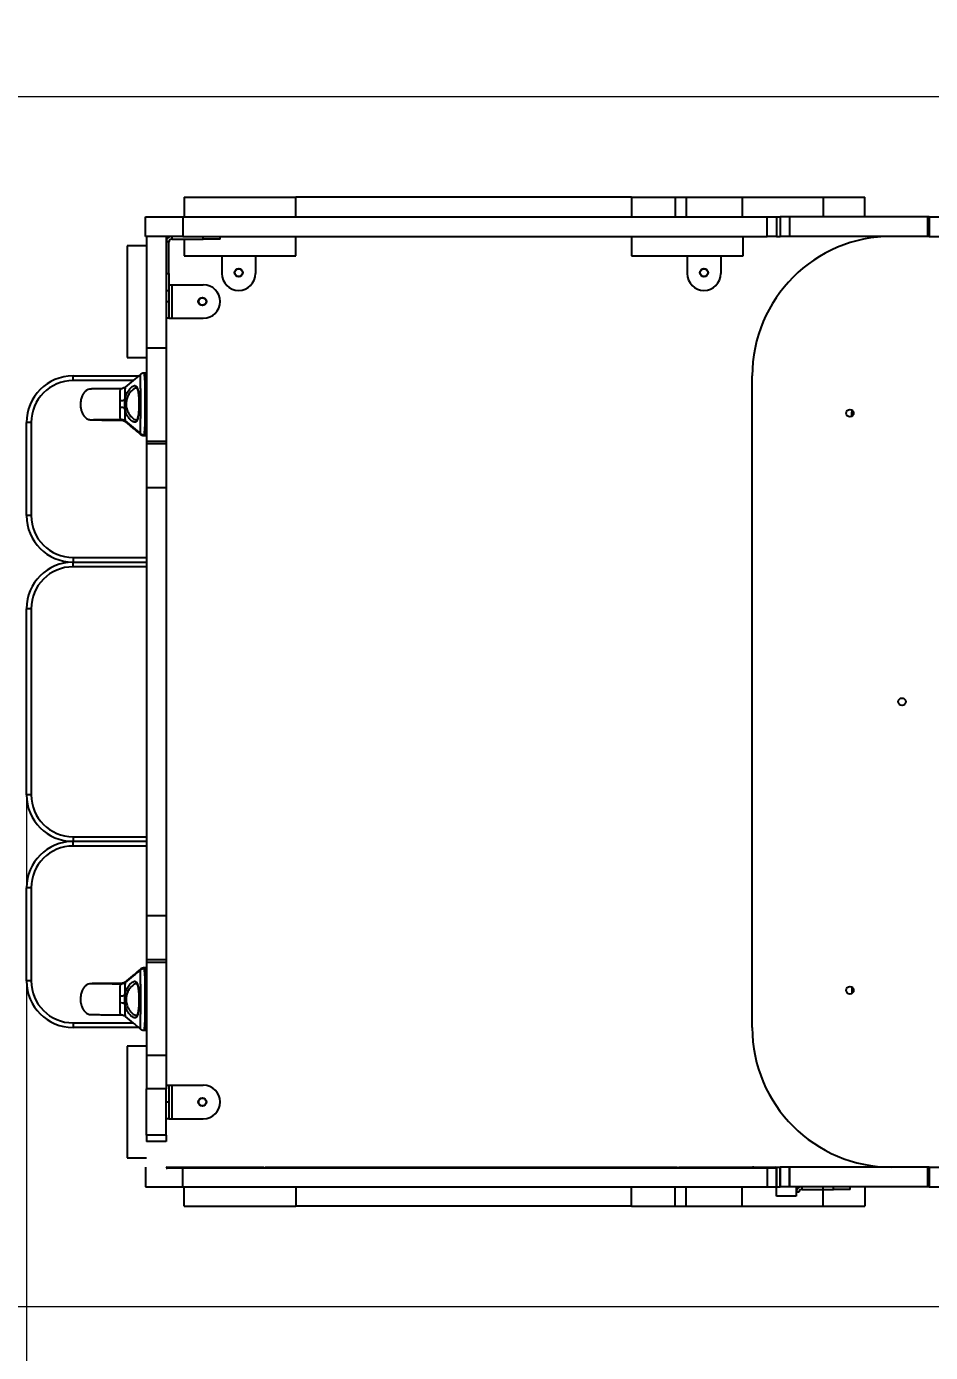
# Model space of a CAD drawing. Header units: millimetres. Extents: x -3269 to 2654, y -2646 to 2266.
# Drawn here: x -933 to 39, y -583 to 841 of the extents above; entities that cross this region are included whole.
import ezdxf

# ---------------------------------------------------------------- set-up
doc = ezdxf.new("R2010")
doc.units = ezdxf.units.MM
for name, color, linetype in [('DIKOM_ЗОНА', 90, 'Continuous'), ('DIKOM_ОБЪЕКТ', 7, 'Continuous'), ('DIKOM_РАЗМЕР_ЗОНА', 7, 'Continuous'), ('DIKOM_РАЗМЕР_ОБЪЕКТА', 7, 'Continuous')]:
    doc.layers.add(name, color=color, linetype=linetype)
doc.styles.add('style1', font='arialbd.ttf', dxfattribs={"width": 0.8})
doc.dimstyles.new('1-50', dxfattribs={"dimtxt": 300, "dimasz": 200, "dimexe": 100, "dimexo": 0, "dimgap": 100, "dimtad": 1, "dimtoh": 1, "dimtxsty": 'style1', "dimcen": 200, "dimclrd": 7, "dimclre": 7, "dimclrt": 7, "dimadec": 1, "dimazin": 2, "dimtfac": 1, "dimtmove": 0, "dimatfit": 2, "dimfxl": 0, "dimlwd": 25, "dimlwe": 18, "dimarcsym": 0})

# ---------------------------------------------------------------- blocks, each defined once
blk = doc.blocks.new('A$C27188534')
for p, q in [((169.4, 1192), (169.4, 1171)), ((169.4, 1192), (289.4, 1192)), ((289.4, 1171), (289.4, 1192)), ((650.1, 1192), (289.4, 1192)), ((650.1, 1192), (650.1, 1171)), ((650.1, 1192), (697, 1192)), ((697, 1192), (697, 1171)), ((697, 1192), (708.8, 1192)), ((708.8, 1192), (708.8, 1171)), ((708.8, 1192), (769.1, 1192)), ((769.1, 1192), (769.1, 1171)), ((769.1, 1192), (856, 1192)), ((856, 1192), (856, 1171)), ((856, 1192), (901, 1192)), ((901, 1171), (901, 1192)), ((128, 1150), (128, 1171)), ((128, 1171), (168, 1171)), ((168, 1171), (168, 1150)), ((168, 1171), (796, 1171)), ((796, 1150), (796, 1171)), ((796, 1171), (806, 1171)), ((806, 1171), (806, 1150)), ((806, 1171), (806, 1150)), ((806, 1171), (810, 1171)), ((810, 1171), (810, 1150)), ((820, 1171), (810, 1171)), ((820, 1171), (820, 1150)), ((968.1, 1171), (820, 1171)), ((968.1, 1171), (968.1, 1150)), ((970, 1171), (968.1, 1171)), ((970, 1171), (970, 1150)), ((970, 1171), (1029.6, 1171)), ((129, 1140), (108, 1140)), ((108, 1140), (108, 1020)), ((168, 1150), (128, 1150)), ((129, 1150), (129, 1030)), ((150, 1150), (150, 1030)), ((153, 1144), (150, 1144)), ((153, 1110), (153, 1144)), ((156, 1150), (156, 1147)), ((156, 1147), (190, 1147)), ((168, 1150), (796, 1150)), ((169.4, 1147), (169.4, 1129)), ((190, 1147), (190, 1150)), ((208, 1147), (190, 1147)), ((208, 1147), (208, 1150)), ((289.4, 1129), (289.4, 1150)), ((650.1, 1150), (650.1, 1129)), ((770.1, 1129), (770.1, 1150)), ((806, 1150), (796, 1150)), ((806, 1150), (810, 1150)), ((806, 1150), (806, 1150)), ((806, 1150), (806, 1150)), ((820, 1150), (810, 1150)), ((968.1, 1150), (820, 1150)), ((970, 1150), (968.1, 1150)), ((970, 1150), (1029.6, 1150)), ((169.4, 1129), (289.4, 1129)), ((210, 1129), (210, 1110)), ((246, 1129), (246, 1110)), ((650.1, 1129), (770.1, 1129)), ((710, 1129), (710, 1110)), ((746, 1129), (746, 1110)), ((150, 1110), (153, 1110)), ((153, 1110), (153, 1092)), ((153, 1098), (156, 1098)), ((156, 1098), (156, 1062)), ((156, 1098), (190, 1098)), ((150, 1092), (153, 1092)), ((153, 1092), (153, 1080)), ((150, 1080), (153, 1080)), ((153, 1080), (153, 1062)), ((153, 1062), (150, 1062)), ((153, 1062), (156, 1062)), ((156, 1062), (190, 1062)), ((150, 1030), (129, 1030)), ((129, 1030), (129, 930)), ((150, 1030), (150, 930)), ((108, 1020), (129, 1020)), ((50, 995), (50, 1000)), ((50, 1000), (120.5, 1000)), ((128.5, 1002.9), (125.9, 1002.9)), ((128.5, 936.9), (128.5, 1002.9)), ((779.8, 300), (779.8, 1000)), ((114.5, 995), (50, 995)), ((101.2, 986.2), (101.3, 986.2)), ((887, 963.4), (886.8, 961)), ((886.8, 956.5), (886.8, 961)), ((5, 950), (0, 950)), ((0, 850), (0, 950)), ((5, 950), (5, 850)), ((101.2, 952.8), (101.3, 952.8)), ((106, 951), (106, 951.1)), ((125.9, 936.9), (128.5, 936.9)), ((125.9, 936), (128.5, 936)), ((128.5, 936), (128.5, 936.9)), ((129, 930), (150, 930)), ((129, 930), (129, 927.4)), ((129, 927.4), (150, 927.4)), ((129, 927.4), (129, 880)), ((150, 930), (150, 927.4)), ((150, 927.4), (150, 880)), ((150, 880), (129, 880)), ((129, 880), (129, 420)), ((150, 880), (150, 420)), ((5, 850), (0, 850)), ((50, 805), (129, 805)), ((50, 805), (50, 800)), ((50, 795), (50, 800)), ((50, 800), (129, 800)), ((129, 795), (50, 795)), ((5, 750), (0, 750)), ((0, 550), (0, 750)), ((5, 750), (5, 550)), ((5, 550), (0, 550)), ((50, 505), (50, 500)), ((50, 505), (129, 505)), ((129, 500), (50, 500)), ((50, 495), (50, 500)), ((129, 495), (50, 495)), ((0, 350), (0, 450)), ((5, 450), (0, 450)), ((5, 450), (5, 350)), ((150, 420), (129, 420)), ((129, 420), (129, 372.6)), ((150, 420), (150, 372.6)), ((150, 372.6), (129, 372.6)), ((129, 372.6), (129, 370)), ((150, 372.6), (150, 370)), ((128.5, 364), (125.9, 364)), ((128.5, 363.1), (125.9, 363.1)), ((128.5, 363.1), (128.5, 364)), ((128.5, 297.1), (128.5, 363.1)), ((150, 370), (129, 370)), ((129, 370), (129, 270)), ((150, 370), (150, 270)), ((5, 350), (0, 350)), ((101.2, 346.6), (101.3, 346.6)), ((886.8, 343.5), (886.8, 339)), ((886.8, 339), (887, 336.6)), ((50, 305), (50, 300)), ((50, 305), (114.5, 305)), ((120.5, 300), (50, 300)), ((125.9, 297.1), (128.5, 297.1)), ((129, 280), (108, 280)), ((108, 280), (108, 160)), ((150, 270), (129, 270)), ((129, 270), (129, 234)), ((150, 270), (150, 234)), ((150, 234), (129, 234)), ((129, 184.5), (129, 234)), ((150, 238), (153, 238)), ((150, 184.5), (150, 234)), ((153, 238), (153, 220)), ((153, 238), (156, 238)), ((156, 238), (156, 202)), ((156, 238), (190, 238)), ((150, 220), (153, 220)), ((153, 220), (153, 202)), ((153, 202), (150, 202)), ((153, 202), (156, 202)), ((156, 202), (190, 202)), ((150, 184.5), (129, 184.5)), ((129, 184.5), (129, 177.5)), ((150, 177.5), (129, 177.5)), ((150, 184.5), (150, 177.5)), ((108, 160), (129, 160)), ((128, 150), (128, 129)), ((150, 150), (150.8, 150)), ((150, 149), (151, 149)), ((151, 150), (174.5, 150)), ((175.5, 149), (151, 149)), ((168, 129), (168, 150)), ((174.5, 150), (175.5, 150)), ((175.5, 150), (255.4, 150)), ((176.5, 149), (175.5, 149)), ((269, 149), (176.5, 149)), ((256.5, 150), (699.5, 150)), ((269, 150), (269, 149)), ((687, 149), (269, 149)), ((687, 150), (687, 149)), ((779.5, 149), (687, 149)), ((700.6, 150), (780.5, 150)), ((780.5, 149), (779.5, 149)), ((780.5, 150), (781.5, 150)), ((805, 149), (780.5, 149)), ((781.5, 150), (805, 150)), ((796, 150), (796, 129)), ((806, 149), (805, 149)), ((805.2, 150), (806, 150)), ((806, 150), (806, 129)), ((806, 150), (810, 150)), ((806, 150), (806, 149)), ((806, 150), (806, 150)), ((806, 129), (806, 150)), ((806, 129), (806, 150)), ((810, 150), (810, 129)), ((820, 150), (810, 150)), ((810, 129), (810, 150)), ((820, 150), (820, 129)), ((968.1, 150), (820, 150)), ((820, 129), (820, 150)), ((968.1, 150), (968.1, 129)), ((970, 150), (968.1, 150)), ((970, 150), (970, 129)), ((970, 150), (1029.6, 150)), ((128, 129), (168, 129)), ((168, 129), (796, 129)), ((169.4, 108), (169.4, 129)), ((289.4, 129), (289.4, 108)), ((650.1, 108), (650.1, 129)), ((697, 108), (697, 129)), ((708.8, 108), (708.8, 129)), ((769.1, 108), (769.1, 129)), ((796, 129), (806, 129)), ((806, 119), (806, 129)), ((806, 129), (810, 129)), ((806, 129), (806, 129)), ((806, 129), (810, 129)), ((820, 129), (810, 129)), ((820, 129), (810, 129)), ((968.1, 129), (820, 129)), ((968.1, 129), (820, 129)), ((827, 129), (827, 119)), ((833, 129), (833, 126)), ((856, 108), (856, 129)), ((867, 126), (867, 129)), ((885, 126), (885, 129)), ((901, 129), (901, 108)), ((970, 129), (968.1, 129)), ((970, 129), (1029.6, 129)), ((827, 119), (806, 119)), ((830, 123), (827, 123)), ((833, 126), (867, 126)), ((885, 126), (867, 126)), ((169.4, 108), (289.4, 108)), ((650.1, 108), (289.4, 108)), ((650.1, 108), (697, 108)), ((697, 108), (708.8, 108)), ((708.8, 108), (769.1, 108)), ((769.1, 108), (856, 108)), ((856, 108), (901, 108))]:
    blk.add_line(p, q)
for centre, radius in [((228, 1111), 4.4), ((228, 1111), 4), ((728, 1111), 4.4), ((728, 1111), 4), ((189, 1080), 4.4), ((189, 1080), 4), ((884.8, 960), 4), ((940.8, 650), 4), ((884.8, 340), 4), ((189, 220), 4.4), ((189, 220), 4)]:
    blk.add_circle(centre, radius)
for centre, radius, start, end in [((156, 1144), 6, 90, 180), ((156, 1144), 3, 90, 180), ((929.8, 1000), 150, 90, 180), ((190, 1080), 18, 0, 90), ((228, 1110), 18, 180, 270), ((228, 1110), 18, 270, 0), ((728, 1110), 18, 180, 270), ((728, 1110), 18, 270, 0), ((190, 1080), 18, 270, 0), ((50, 950), 50, 90, 180), ((128.5, 1002.4), 0.5, 0, 90), ((50, 950), 45, 90, 180), ((100, 992.8), 19.3, 271.8676, 286.5539), ((100.1, 945.9), 20.3, 74.3448, 88.2808), ((128.5, 937.4), 0.5, 270, 0), ((128.5, 936.5), 0.5, 270, 0), ((50, 850), 50, 180, 269.6868), ((50, 850), 45, 180, 270), ((50, 750), 50, 90, 180), ((50, 750), 45, 90, 180), ((50, 550), 50, 180, 270), ((50, 550), 45, 180, 270), ((50, 450), 50, 90.3132, 180), ((50, 450), 45, 90, 180), ((128.5, 363.5), 0.5, 0, 90), ((128.5, 362.6), 0.5, 0, 90), ((50, 350), 50, 180, 270), ((50, 350), 45, 180, 270), ((100.1, 354.1), 20.3, 271.7053, 285.6166), ((100, 307.3), 19.2, 73.4076, 88.1189), ((929.8, 300), 150, 180, 270), ((128.5, 297.6), 0.5, 270, 0), ((190, 220), 18, 0, 90), ((190, 220), 18, 270, 0), ((151, 149), 1, 90, 180), ((162.5, 149.3), 11.5, 176.2632, 181.2509), ((793.5, 149.3), 11.5, 358.7597, 3.733), ((805, 149), 1, 0, 90), ((833, 123), 6, 90, 180), ((833, 123), 6, 93.0267, 180), ((833, 123), 3, 90, 180)]:
    blk.add_arc(centre, radius, start, end)
for points, knots in [([(122.5, 1001.7), (119.9, 999.5), (114.2, 994.8), (108.9, 990.3), (106, 988)], [0, 0, 0, 0, 0.4626932, 1, 1, 1, 1]), ([(122.5, 938.2), (122.5, 938.3), (122.4, 938.4), (122.4, 939.8), (122.5, 941.8), (122.5, 944.6), (122.6, 947.9), (122.6, 951.8), (122.7, 956.2), (122.7, 960.9), (122.7, 965.6), (122.7, 970.5), (122.7, 975.3), (122.7, 980.1), (122.7, 984.8), (122.6, 989), (122.6, 992.8), (122.5, 996), (122.5, 998.6), (122.4, 1000.4), (122.4, 1001.5), (122.5, 1001.6), (122.5, 1001.6)], [0, 0, 0, 0, 0.049354, 0.101873, 0.154388, 0.205664, 0.256934, 0.307599, 0.358259, 0.408616, 0.45897, 0.503007, 0.553286, 0.603568, 0.654051, 0.704537, 0.755465, 0.806399, 0.858127, 0.909862, 0.963091, 1, 1, 1, 1]), ([(125.9, 1002.9), (125.6, 1002.9), (124.9, 1002.9), (123.9, 1002.5), (123, 1002.1), (122.6, 1001.8), (122.5, 1001.6)], [0, 0, 0, 0, 0.236841, 0.538392, 0.823415, 1, 1, 1, 1]), ([(125.9, 1002.8), (125.9, 1002.9), (126.1, 1003), (126.3, 1002.3), (126.6, 1000.7), (126.8, 998.2), (127, 994.9), (127.1, 990.9), (127.2, 986.3), (127.3, 981.3), (127.3, 975.9), (127.3, 970.5), (127.3, 965.2), (127.3, 960), (127.2, 954.8), (127.1, 950.1), (127, 945.9), (126.8, 942.4), (126.6, 939.7), (126.4, 937.9), (126.1, 936.9), (125.9, 937), (125.9, 937)], [0, 0, 0, 0, 0.013312, 0.067713, 0.120581, 0.17498, 0.227844, 0.28224, 0.335103, 0.389497, 0.442361, 0.496758, 0.543748, 0.596624, 0.651035, 0.703927, 0.758354, 0.811296, 0.865776, 0.918924, 0.973625, 1, 1, 1, 1]), ([(69, 986), (68.1, 985.9), (66.1, 985.6), (63.5, 983.9), (61.4, 981.6), (59.9, 979), (59.1, 976.7), (58.5, 974.6), (58.2, 972.8), (58, 971), (58, 969.3), (58.1, 967.5), (58.3, 965.1), (59.1, 962), (60.5, 958.6), (62.5, 956), (64.4, 954.4), (65.9, 953.6), (67.5, 953), (68.5, 953), (69, 953)], [0, 0, 0, 0, 0.065421, 0.136858, 0.211645, 0.282126, 0.339239, 0.383328, 0.426023, 0.466934, 0.505422, 0.541592, 0.593808, 0.668091, 0.756326, 0.846419, 0.888877, 0.928589, 0.965519, 1, 1, 1, 1]), ([(101.3, 986.3), (99.8, 986.3), (96.6, 986.3), (92.1, 986.3), (87.7, 986.2), (83.6, 986.2), (79.8, 986.2), (76.5, 986.1), (73.7, 986.1), (71.5, 986.1), (69.9, 986), (69, 986), (68.8, 986), (68.8, 986)], [0, 0, 0, 0, 0.068588, 0.144937, 0.226295, 0.312542, 0.4034, 0.498277, 0.596407, 0.696796, 0.798307, 0.899776, 1, 1, 1, 1]), ([(100.7, 973.5), (100.7, 974.9), (100.7, 977), (100.7, 979.8), (100.7, 981.6), (100.7, 983.1), (100.8, 984.3), (100.9, 985.6), (101, 986.3), (101.2, 986.2), (101.2, 986.2)], [0, 0, 0, 0, 0.222272, 0.355179, 0.48797, 0.580337, 0.683009, 0.785574, 0.967456, 1, 1, 1, 1]), ([(106, 988), (105.9, 987.9), (105.5, 987.6), (104.6, 987), (103.2, 986.5), (102, 986.2), (101.4, 986.2), (101.2, 986.2)], [0, 0, 0, 0, 0.075449, 0.322306, 0.626371, 0.923332, 1, 1, 1, 1]), ([(105.5, 974.3), (105.6, 974.6), (105.8, 975.7), (106.3, 977.6), (107.1, 979.9), (108.2, 982.2), (109.6, 984.4), (111.1, 986.3), (112.8, 988), (114.5, 989.2), (115.5, 989.6), (116.5, 989.7), (117.3, 989.5), (118.3, 988.7), (119.1, 987.2), (119.7, 985.3), (120.2, 983), (120.5, 980.3), (120.8, 977.4), (120.9, 974.3), (121, 971), (121, 967.8), (120.9, 964.6), (120.7, 961.5), (120.4, 958.7), (120, 956.2), (119.6, 954.1), (118.9, 952.4), (118.2, 951.1), (117.3, 950.4), (116.2, 950.2), (115.2, 950.4), (114.2, 950.9), (113, 951.7), (111.3, 953.3), (109.5, 955.5), (107.9, 958.1), (106.7, 960.8), (106, 963.2), (105.6, 964.8), (105.5, 965.4)], [0, 0, 0, 0, 0.00675, 0.029116, 0.051962, 0.077005, 0.102535, 0.132458, 0.163116, 0.19573, 0.229494, 0.231278, 0.262553, 0.294993, 0.323604, 0.353117, 0.380704, 0.409092, 0.436357, 0.464393, 0.49154, 0.519447, 0.546535, 0.574376, 0.601415, 0.629204, 0.656211, 0.683972, 0.711047, 0.738881, 0.766448, 0.794782, 0.802351, 0.832955, 0.864443, 0.897607, 0.93179, 0.957611, 0.984074, 1, 1, 1, 1]), ([(106, 987.9), (106, 987.9), (106, 988), (106, 987.7), (105.9, 987), (105.8, 986.2), (105.8, 985.1), (105.7, 983.5), (105.6, 981.3), (105.6, 978.2), (105.5, 975.9), (105.5, 974.3)], [0, 0, 0, 0, 0.020793, 0.121772, 0.215008, 0.311197, 0.346597, 0.493393, 0.646208, 0.74943, 1, 1, 1, 1]), ([(118.1, 986.9), (118, 986.9), (117.5, 987), (116.2, 986.5), (114.6, 985.5), (112.9, 984.1), (111.4, 982.4), (110.1, 980.5), (109, 978.6), (108.1, 976.5), (107.5, 974.4), (107.1, 972.1), (106.9, 969.7), (107.1, 967.1), (107.5, 965.4), (108, 963.7), (108.6, 962.1), (109.7, 959.7), (111.3, 957.5), (113, 955.6), (114.7, 954.2), (115.9, 953.5), (117, 953.1), (117.6, 952.9), (118, 953), (118.1, 953)], [0, 0, 0, 0, 0.017672, 0.078917, 0.140206, 0.19597, 0.251729, 0.297431, 0.343099, 0.383193, 0.423255, 0.463662, 0.504051, 0.548953, 0.593886, 0.596872, 0.643402, 0.689988, 0.751377, 0.812822, 0.870231, 0.927614, 0.941586, 0.992852, 1, 1, 1, 1]), ([(118.2, 986.9), (118.2, 986.9), (118.3, 987), (118.3, 986.9), (118.4, 986.8), (118.7, 986.6), (119, 986), (119.4, 985.1), (119.7, 983.9), (120, 982.4), (120.3, 980.7), (120.5, 978.8), (120.6, 976.7), (120.8, 974.4), (120.8, 972.1), (120.8, 969.7), (120.8, 967.3), (120.7, 965), (120.6, 962.7), (120.4, 960.6), (120.2, 958.7), (119.9, 957), (119.6, 955.6), (119.2, 954.4), (118.8, 953.6), (118.5, 953.2), (118.3, 953), (118.2, 953), (118.1, 953), (118.1, 953)], [0, 0, 0, 0, 0.006286, 0.050571, 0.086075, 0.118805, 0.153833, 0.188858, 0.225471, 0.263167, 0.301803, 0.341528, 0.381612, 0.422255, 0.462999, 0.503772, 0.544867, 0.585569, 0.62643, 0.666919, 0.707078, 0.746897, 0.785405, 0.823569, 0.86007, 0.895095, 0.931179, 0.969155, 1, 1, 1, 1]), ([(100.7, 966.2), (100.7, 967.4), (100.7, 969.8), (100.7, 972.3), (100.7, 973.5)], [0, 0, 0, 0, 0.492443, 1, 1, 1, 1]), ([(105.5, 974.3), (105.4, 973), (105.1, 970), (105.4, 967), (105.5, 965.4)], [0, 0, 0, 0, 0.448864, 1, 1, 1, 1]), ([(101.3, 953.3), (101.2, 953.4), (100.9, 953.5), (100.8, 955), (100.7, 957.1), (100.7, 959.4), (100.7, 962.3), (100.7, 964.6), (100.7, 966.2)], [0, 0, 0, 0, 0.146568, 0.305553, 0.499558, 0.626679, 0.75392, 1, 1, 1, 1]), ([(105.5, 965.4), (105.5, 964.5), (105.6, 962.6), (105.6, 959.9), (105.6, 957.4), (105.7, 955.2), (105.8, 953.6), (105.9, 952.3), (106, 951.5), (106, 951.7), (106, 951.7)], [0, 0, 0, 0, 0.1397457, 0.2817273, 0.4250642, 0.5725215, 0.6797653, 0.7904219, 0.9647884, 1, 1, 1, 1]), ([(68.8, 953), (68.8, 953), (69, 952.9), (70.2, 952.9), (71.8, 952.8), (73.8, 952.8), (75.9, 952.8), (78.1, 952.8), (80.3, 952.7), (82.3, 952.7), (84.1, 952.7), (85.9, 952.7), (87.8, 952.7), (90.6, 952.7), (94.6, 952.7), (98.3, 952.6), (100.8, 952.6), (101.3, 952.6)], [0, 0, 0, 0, 0.116755, 0.224084, 0.32115, 0.407772, 0.484133, 0.550692, 0.60812, 0.65707, 0.698179, 0.732276, 0.7705, 0.81805, 0.893384, 0.978817, 1, 1, 1, 1]), ([(69.2, 953), (69.3, 953), (69.4, 953), (70.5, 953), (72.1, 953.1), (74, 953.1), (76.2, 953.1), (78.3, 953.2), (80.4, 953.2), (82.4, 953.2), (84.2, 953.2), (86, 953.2), (87.9, 953.2), (90.7, 953.2), (94.7, 953.3), (98.4, 953.3), (100.8, 953.3), (101.3, 953.3)], [0, 0, 0, 0, 0.114533, 0.222074, 0.319364, 0.406211, 0.482789, 0.549554, 0.607171, 0.656293, 0.697553, 0.73178, 0.770155, 0.817896, 0.893537, 0.97932, 1, 1, 1, 1]), ([(101.2, 952.7), (101.6, 952.7), (102.5, 952.7), (103.9, 952.3), (105.1, 951.7), (105.7, 951.2), (106, 951)], [0, 0, 0, 0, 0.21882, 0.518148, 0.802903, 1, 1, 1, 1]), ([(101.3, 953.3), (101.5, 953.3), (102.2, 953.4), (103.4, 953.1), (104.7, 952.6), (105.6, 952.1), (106, 951.8), (106, 951.7)], [0, 0, 0, 0, 0.097477, 0.382865, 0.653281, 0.907573, 1, 1, 1, 1]), ([(101.3, 953.3), (101.3, 953.3), (101.3, 953.3), (101.3, 953.3), (101.3, 953.3)], [0, 0, 0, 0, 0.774188, 1, 1, 1, 1]), ([(101.3, 952.8), (101.3, 952.7), (101.5, 952.7), (101.6, 953.1), (101.7, 953.3)], [0, 0, 0, 0, 0.421011, 1, 1, 1, 1]), ([(106, 951.8), (106, 951.7), (106.1, 951.2), (106.1, 950.8), (106, 951), (106, 951)], [0, 0, 0, 0, 0.042538, 0.844678, 1, 1, 1, 1]), ([(106, 951.7), (108.9, 949.3), (114.5, 944.7), (119.9, 940.3), (122.5, 938.1)], [0, 0, 0, 0, 0.523166, 1, 1, 1, 1]), ([(106, 951), (108.9, 948.6), (114.5, 943.9), (119.9, 939.4), (122.5, 937.3)], [0, 0, 0, 0, 0.524385, 1, 1, 1, 1]), ([(122.5, 938.1), (122.7, 938), (123.2, 937.6), (124.2, 937.2), (125.1, 936.9), (125.7, 936.9), (125.9, 937)], [0, 0, 0, 0, 0.239403, 0.551863, 0.867596, 1, 1, 1, 1]), ([(122.5, 937.3), (122.5, 937.3), (122.6, 937.1), (122.7, 937.3), (122.8, 937.9), (122.9, 937.9)], [0, 0, 0, 0, 0.200377, 0.964651, 1, 1, 1, 1]), ([(122.5, 937.3), (122.7, 937.1), (123.3, 936.7), (124.3, 936.2), (125.2, 936), (125.7, 936), (125.9, 936)], [0, 0, 0, 0, 0.274915, 0.583239, 0.894948, 1, 1, 1, 1]), ([(125.3, 937), (125.4, 936.7), (125.6, 936.1), (125.8, 936.1), (125.9, 936.1)], [0, 0, 0, 0, 0.4760515, 1, 1, 1, 1]), ([(122.5, 362.7), (119.9, 360.6), (114.2, 355.8), (108.9, 351.4), (106, 349)], [0, 0, 0, 0, 0.463451, 1, 1, 1, 1]), ([(122.5, 361.8), (119.9, 359.7), (114.2, 355), (108.9, 350.7), (106, 348.4)], [0, 0, 0, 0, 0.463094, 1, 1, 1, 1]), ([(122.5, 298.4), (122.5, 298.4), (122.4, 298.6), (122.4, 299.9), (122.5, 301.8), (122.5, 304.6), (122.6, 307.9), (122.6, 311.8), (122.7, 316.1), (122.7, 320.8), (122.7, 325.5), (122.7, 330.3), (122.7, 335.1), (122.7, 340), (122.7, 344.7), (122.6, 349), (122.6, 352.8), (122.5, 356), (122.5, 358.6), (122.4, 360.5), (122.4, 361.7), (122.5, 361.8), (122.5, 361.8)], [0, 0, 0, 0, 0.04652, 0.099042, 0.151559, 0.202838, 0.254109, 0.304776, 0.355438, 0.405797, 0.456154, 0.500192, 0.550474, 0.600757, 0.651242, 0.701731, 0.75266, 0.803596, 0.855326, 0.907064, 0.960294, 1, 1, 1, 1]), ([(125.9, 364), (125.6, 364), (124.9, 364), (123.9, 363.6), (123.1, 363.2), (122.7, 362.9), (122.5, 362.7)], [0, 0, 0, 0, 0.232847, 0.534947, 0.820871, 1, 1, 1, 1]), ([(125.9, 363), (125.6, 363), (124.9, 363), (123.9, 362.7), (123.1, 362.3), (122.7, 362), (122.5, 361.8)], [0, 0, 0, 0, 0.22464, 0.531707, 0.821564, 1, 1, 1, 1]), ([(122.8, 362.1), (122.8, 362.3), (122.6, 362.8), (122.6, 362.7), (122.5, 362.7)], [0, 0, 0, 0, 0.323356, 1, 1, 1, 1]), ([(125.9, 363.9), (125.9, 363.9), (125.7, 364.1), (125.5, 363.7), (125.3, 363.1), (125.3, 363)], [0, 0, 0, 0, 0.166705, 0.89142, 1, 1, 1, 1]), ([(125.9, 363), (125.9, 363), (126.1, 363.1), (126.3, 362.4), (126.6, 360.8), (126.8, 358.2), (127, 354.9), (127.1, 350.9), (127.2, 346.2), (127.3, 341.1), (127.3, 335.7), (127.3, 330.4), (127.3, 325), (127.3, 319.8), (127.2, 314.7), (127.1, 310), (127, 305.9), (126.8, 302.4), (126.6, 299.7), (126.4, 297.9), (126.1, 297.1), (125.9, 297.2), (125.9, 297.2)], [0, 0, 0, 0, 0.016357, 0.070757, 0.123625, 0.178021, 0.230885, 0.285279, 0.338141, 0.392534, 0.445397, 0.499792, 0.546781, 0.599656, 0.654065, 0.706956, 0.761382, 0.814323, 0.868802, 0.921948, 0.976649, 1, 1, 1, 1]), ([(69, 347), (68.1, 346.9), (66.1, 346.7), (63.5, 345), (61.4, 342.7), (59.9, 340.1), (59.1, 337.7), (58.5, 335.7), (58.2, 333.9), (58, 332.1), (58, 330.4), (58.1, 328.5), (58.3, 326.2), (59.1, 323.1), (60.5, 319.7), (62.5, 317.1), (64.4, 315.5), (65.9, 314.6), (67.5, 314.1), (68.5, 314.1), (69, 314)], [0, 0, 0, 0, 0.064457, 0.135322, 0.209809, 0.280165, 0.337261, 0.381368, 0.424081, 0.465009, 0.503513, 0.5397, 0.591961, 0.666356, 0.754786, 0.845189, 0.887865, 0.927846, 0.965111, 1, 1, 1, 1]), ([(101.3, 347.4), (100.8, 347.4), (98.3, 347.4), (94.6, 347.3), (90.4, 347.3), (87.2, 347.3), (84.6, 347.3), (82.4, 347.3), (80.3, 347.3), (78.1, 347.2), (75.9, 347.2), (73.8, 347.2), (71.8, 347.2), (70.2, 347.1), (69, 347.1), (68.8, 347), (68.8, 347)], [0, 0, 0, 0, 0.021221, 0.106651, 0.181984, 0.243367, 0.289773, 0.342947, 0.391896, 0.449322, 0.51588, 0.592239, 0.678859, 0.775922, 0.883248, 1, 1, 1, 1]), ([(101.3, 346.7), (100.8, 346.7), (98.4, 346.7), (94.7, 346.7), (90.4, 346.8), (87.3, 346.8), (84.7, 346.8), (82.6, 346.8), (80.4, 346.8), (78.3, 346.8), (76.2, 346.9), (74, 346.9), (72.1, 346.9), (70.5, 347), (69.4, 347), (69.3, 347), (69.2, 347)], [0, 0, 0, 0, 0.020956, 0.106716, 0.182337, 0.24395, 0.290526, 0.343884, 0.392993, 0.450594, 0.517341, 0.593899, 0.680722, 0.777986, 0.885498, 1, 1, 1, 1]), ([(100.7, 333.8), (100.7, 335.2), (100.7, 337.4), (100.7, 340.1), (100.7, 342), (100.7, 343.5), (100.8, 344.7), (100.9, 346), (101, 346.7), (101.2, 346.6), (101.2, 346.6)], [0, 0, 0, 0, 0.221139, 0.353369, 0.485483, 0.577375, 0.679527, 0.781568, 0.962523, 1, 1, 1, 1]), ([(106, 348.4), (105.7, 348.1), (105, 347.6), (103.6, 347), (102.3, 346.7), (101.5, 346.7), (101.2, 346.7)], [0, 0, 0, 0, 0.247949, 0.553511, 0.854853, 1, 1, 1, 1]), ([(106.1, 349), (105.8, 348.8), (105.2, 348.3), (104, 347.7), (102.6, 347.3), (101.7, 347.3), (101.3, 347.3)], [0, 0, 0, 0, 0.226093, 0.485968, 0.780426, 1, 1, 1, 1]), ([(101.7, 346.7), (101.6, 347), (101.4, 347.4), (101.3, 347.3), (101.3, 347.3)], [0, 0, 0, 0, 0.794262, 1, 1, 1, 1]), ([(105.5, 334.6), (105.6, 334.8), (105.8, 335.9), (106.3, 337.8), (107.1, 340.2), (108.2, 342.4), (109.6, 344.6), (111.1, 346.5), (112.8, 348.2), (114.5, 349.3), (115.5, 349.7), (116.5, 349.8), (117.3, 349.6), (118.3, 348.7), (119.1, 347.2), (119.7, 345.3), (120.2, 342.9), (120.5, 340.3), (120.8, 337.3), (120.9, 334.2), (121, 330.9), (121, 327.7), (120.9, 324.5), (120.7, 321.5), (120.4, 318.7), (120, 316.2), (119.6, 314.1), (118.9, 312.4), (118.2, 311.2), (117.3, 310.5), (116.2, 310.3), (115.2, 310.5), (114.2, 311.1), (113, 311.9), (111.3, 313.5), (109.5, 315.7), (107.9, 318.3), (106.7, 321.1), (106, 323.5), (105.6, 325.1), (105.5, 325.7)], [0, 0, 0, 0, 0.00675, 0.029116, 0.051962, 0.077005, 0.102535, 0.132458, 0.163116, 0.19573, 0.229494, 0.231278, 0.262553, 0.294993, 0.323604, 0.353117, 0.380704, 0.409092, 0.436357, 0.464392, 0.49154, 0.519446, 0.546535, 0.574376, 0.601414, 0.629204, 0.656211, 0.683972, 0.711047, 0.738881, 0.766448, 0.794782, 0.802351, 0.832955, 0.864443, 0.897607, 0.931789, 0.957611, 0.984074, 1, 1, 1, 1]), ([(106, 348.3), (106, 348.3), (106, 348.4), (106, 348), (105.9, 347.4), (105.8, 346.6), (105.8, 345.4), (105.7, 343.8), (105.6, 341.6), (105.6, 338.5), (105.5, 336.2), (105.5, 334.6)], [0, 0, 0, 0, 0.027023, 0.127357, 0.220002, 0.315578, 0.350753, 0.496617, 0.648458, 0.751025, 1, 1, 1, 1]), ([(106, 349), (106, 349), (106.1, 349.3), (106.1, 349), (106, 348.4), (106, 348.4)], [0, 0, 0, 0, 0.012792, 0.865948, 1, 1, 1, 1]), ([(118.1, 347), (118, 347), (117.4, 347.1), (116.2, 346.6), (114.6, 345.7), (112.9, 344.3), (111.4, 342.6), (110.1, 340.7), (109, 338.8), (108.1, 336.8), (107.5, 334.7), (107.1, 332.4), (106.9, 329.9), (107.1, 327.4), (107.5, 325.7), (108, 324), (108.6, 322.3), (109.7, 320), (111.3, 317.7), (113, 315.8), (114.7, 314.4), (115.9, 313.7), (117, 313.2), (117.6, 313), (118.1, 313.1), (118.1, 313.1)], [0, 0, 0, 0, 0.014548, 0.07581, 0.137116, 0.192894, 0.24867, 0.294384, 0.340065, 0.38017, 0.420243, 0.460661, 0.501061, 0.545975, 0.590922, 0.593907, 0.640451, 0.68705, 0.748455, 0.809918, 0.867342, 0.924741, 0.938718, 0.989997, 1, 1, 1, 1]), ([(118.1, 347), (118.1, 347), (118.2, 347.1), (118.2, 347), (118.4, 346.9), (118.7, 346.5), (119.1, 345.9), (119.4, 344.9), (119.8, 343.7), (120, 342.2), (120.3, 340.4), (120.5, 338.4), (120.7, 336.3), (120.8, 334), (120.8, 331.6), (120.8, 329.3), (120.8, 326.9), (120.7, 324.6), (120.6, 322.3), (120.4, 320.3), (120.1, 318.4), (119.9, 316.8), (119.5, 315.4), (119.2, 314.3), (118.8, 313.6), (118.5, 313.2), (118.3, 313.1), (118.3, 313.1), (118.2, 313.1), (118.1, 313.1)], [0, 0, 0, 0, 0.009525, 0.055232, 0.094369, 0.127021, 0.161761, 0.197146, 0.234079, 0.271988, 0.310911, 0.350771, 0.390862, 0.431575, 0.472272, 0.513101, 0.554132, 0.594856, 0.635726, 0.676075, 0.716132, 0.755735, 0.79401, 0.831924, 0.867985, 0.903, 0.939159, 0.978161, 1, 1, 1, 1]), ([(100.7, 326.5), (100.7, 327.7), (100.7, 330.1), (100.7, 332.6), (100.7, 333.8)], [0, 0, 0, 0, 0.492444, 1, 1, 1, 1]), ([(105.5, 334.6), (105.4, 333.3), (105.1, 330.3), (105.4, 327.3), (105.5, 325.7)], [0, 0, 0, 0, 0.4488662, 1, 1, 1, 1]), ([(68.8, 314), (68.8, 314), (69, 314), (69.9, 314), (71.5, 313.9), (73.7, 313.9), (76.5, 313.9), (79.8, 313.8), (83.6, 313.8), (87.7, 313.8), (92.1, 313.7), (96.6, 313.7), (99.8, 313.7), (101.3, 313.7)], [0, 0, 0, 0, 0.100252, 0.2017482, 0.303287, 0.4037038, 0.501861, 0.5967638, 0.6876472, 0.7739171, 0.855298, 0.9316681, 1, 1, 1, 1]), ([(101.3, 313.7), (101.1, 313.8), (100.9, 313.9), (100.8, 315.4), (100.7, 317.4), (100.7, 319.8), (100.7, 322.6), (100.7, 324.9), (100.7, 326.5)], [0, 0, 0, 0, 0.138621, 0.299088, 0.4949, 0.623205, 0.75163, 1, 1, 1, 1]), ([(101.3, 313.7), (101.4, 313.7), (102.1, 313.8), (103.2, 313.6), (104.6, 313.1), (105.5, 312.6), (105.9, 312.2), (106.1, 312.1)], [0, 0, 0, 0, 0.0772127, 0.3613285, 0.6308521, 0.884456, 1, 1, 1, 1]), ([(101.3, 313.7), (101.3, 313.7), (101.3, 313.7), (101.3, 313.7), (101.3, 313.7)], [0, 0, 0, 0, 0.2227093, 1, 1, 1, 1]), ([(105.5, 325.7), (105.5, 324.8), (105.6, 322.9), (105.6, 320.2), (105.6, 317.7), (105.7, 315.6), (105.8, 313.9), (105.9, 312.7), (106, 311.9), (106, 312.1), (106, 312.1)], [0, 0, 0, 0, 0.140524, 0.283298, 0.427434, 0.575712, 0.683555, 0.794827, 0.970166, 1, 1, 1, 1]), ([(106, 312), (108.9, 309.6), (114.5, 305), (119.9, 300.5), (122.5, 298.3)], [0, 0, 0, 0, 0.523551, 1, 1, 1, 1]), ([(122.5, 298.3), (122.7, 298.2), (123.2, 297.8), (124.2, 297.3), (125.1, 297.1), (125.7, 297.1), (125.9, 297.1)], [0, 0, 0, 0, 0.250695, 0.558447, 0.869561, 1, 1, 1, 1]), ([(174.5, 150), (174.5, 150), (174.6, 150), (174.8, 150), (175, 149.9), (175.3, 149.7), (175.5, 149.4), (175.5, 149.1), (175.5, 149)], [0, 0, 0, 0, 0.0366349, 0.1413736, 0.3560302, 0.570711, 0.7853517, 1, 1, 1, 1]), ([(175.5, 150), (175.5, 150), (175.6, 150), (175.8, 150), (176, 149.9), (176.3, 149.7), (176.5, 149.4), (176.5, 149.1), (176.5, 149)], [0, 0, 0, 0, 0.050262, 0.141402, 0.356053, 0.570728, 0.78536, 1, 1, 1, 1]), ([(780.5, 150), (780.5, 150), (780.4, 150), (780.2, 150), (780, 149.9), (779.7, 149.7), (779.5, 149.4), (779.5, 149.1), (779.5, 149)], [0, 0, 0, 0, 0.050262, 0.141403, 0.356056, 0.570718, 0.785362, 1, 1, 1, 1]), ([(781.5, 150), (781.5, 150), (781.4, 150), (781.2, 150), (781, 149.9), (780.7, 149.7), (780.5, 149.4), (780.5, 149.1), (780.5, 149)], [0, 0, 0, 0, 0.036654, 0.141372, 0.356045, 0.570709, 0.785357, 1, 1, 1, 1])]:
    blk.add_open_spline(points, degree=3, knots=knots)
blk = doc.blocks.new('*D1')
at = {"layer": 'Defpoints', "color": 0, "transparency": 16777216}
for p in [(-932.8, 130), (1154, -405.2), (1154, -1053.7)]:
    blk.add_point(p, dxfattribs=at)
at = {"layer": 'DIKOM_РАЗМЕР_ОБЪЕКТА', "color": 7, "lineweight": 18, "transparency": 16777216}
for p, q in [((-932.8, 130), (-932.8, -1153.7)), ((1154, -405.2), (1154, -1153.7))]:
    blk.add_line(p, q, dxfattribs=at)
at = {"layer": 'DIKOM_РАЗМЕР_ОБЪЕКТА', "color": 7, "lineweight": 25, "transparency": 16777216}
blk.add_line((-732.8, -1053.7), (954, -1053.7), dxfattribs=at)
at = {"layer": 'DIKOM_РАЗМЕР_ОБЪЕКТА', "color": 7, "transparency": 16777216}
for points in [[(-732.8, -1020.4), (-732.8, -1087.1), (-932.8, -1053.7)], [(954, -1020.4), (954, -1087.1), (1154, -1053.7)]]:
    blk.add_solid(points, dxfattribs=at)
at = {"layer": 'DIKOM_РАЗМЕР_ОБЪЕКТА', "color": 7, "transparency": 16777216, "insert": (91.7, -800.5), "char_height": 300, "attachment_point": 5, "style": 'style1'}
blk.add_mtext('{\\fArial|b0|i0|c204|p34;2090}', dxfattribs=at)
blk = doc.blocks.new('*D2')
at = {"layer": 'Defpoints', "color": 0, "transparency": 16777216}
for p in [(-1214.5, 765.8), (264.2, 765.8), (264.2, -534.2)]:
    blk.add_point(p, dxfattribs=at)
at = {"layer": 'DIKOM_РАЗМЕР_ОБЪЕКТА', "color": 7, "lineweight": 18, "transparency": 16777216}
for p, q in [((264.2, 765.8), (-1314.5, 765.8)), ((264.2, -534.2), (-1314.5, -534.2))]:
    blk.add_line(p, q, dxfattribs=at)
at = {"layer": 'DIKOM_РАЗМЕР_ОБЪЕКТА', "color": 7, "lineweight": 25, "transparency": 16777216}
blk.add_line((-1214.5, -334.2), (-1214.5, 565.8), dxfattribs=at)
at = {"layer": 'DIKOM_РАЗМЕР_ОБЪЕКТА', "color": 7, "transparency": 16777216}
for points in [[(-1247.9, 565.8), (-1181.2, 565.8), (-1214.5, 765.8)], [(-1247.9, -334.2), (-1181.2, -334.2), (-1214.5, -534.2)]]:
    blk.add_solid(points, dxfattribs=at)
at = {"layer": 'DIKOM_РАЗМЕР_ОБЪЕКТА', "color": 7, "transparency": 16777216, "insert": (-1467.8, 60.1), "char_height": 300, "attachment_point": 5, "rotation": 90, "style": 'style1'}
blk.add_mtext('{\\fArial|b0|i0|c204|p34;1300}', dxfattribs=at)
blk = doc.blocks.new('*D3')
at = {"layer": 'Defpoints', "color": 0, "transparency": 16777216}
for p in [(-2818.5, 2265.8), (610.3, 2265.8), (610.3, -2034.2)]:
    blk.add_point(p, dxfattribs=at)
at = {"layer": 'DIKOM_РАЗМЕР_ЗОНА', "color": 7, "lineweight": 18, "transparency": 16777216}
for p, q in [((610.3, 2265.8), (-2918.5, 2265.8)), ((610.3, -2034.2), (-2918.5, -2034.2))]:
    blk.add_line(p, q, dxfattribs=at)
at = {"layer": 'DIKOM_РАЗМЕР_ЗОНА', "color": 7, "lineweight": 25, "transparency": 16777216}
blk.add_line((-2818.5, -1834.2), (-2818.5, 2065.8), dxfattribs=at)
at = {"layer": 'DIKOM_РАЗМЕР_ЗОНА', "color": 7, "transparency": 16777216}
for points in [[(-2851.8, 2065.8), (-2785.1, 2065.8), (-2818.5, 2265.8)], [(-2851.8, -1834.2), (-2785.1, -1834.2), (-2818.5, -2034.2)]]:
    blk.add_solid(points, dxfattribs=at)
at = {"layer": 'DIKOM_РАЗМЕР_ЗОНА', "color": 7, "transparency": 16777216, "insert": (-3071.7, 115.8), "char_height": 300, "attachment_point": 5, "rotation": 90, "style": 'style1'}
blk.add_mtext('{\\fArial|b0|i0|c204|p34;4300}', dxfattribs=at)
blk = doc.blocks.new('*D4')
at = {"layer": 'Defpoints', "color": 0, "transparency": 16777216}
for p in [(-2432.8, -125.7), (2654, -125.7), (2654, -2545.6)]:
    blk.add_point(p, dxfattribs=at)
at = {"layer": 'DIKOM_РАЗМЕР_ЗОНА', "color": 7, "lineweight": 18, "transparency": 16777216}
for p, q in [((-2432.8, -125.7), (-2432.8, -2645.6)), ((2654, -125.7), (2654, -2645.6))]:
    blk.add_line(p, q, dxfattribs=at)
at = {"layer": 'DIKOM_РАЗМЕР_ЗОНА', "color": 7, "lineweight": 25, "transparency": 16777216}
blk.add_line((-2232.8, -2545.6), (2454, -2545.6), dxfattribs=at)
at = {"layer": 'DIKOM_РАЗМЕР_ЗОНА', "color": 7, "transparency": 16777216}
for points in [[(-2232.8, -2512.3), (-2232.8, -2579), (-2432.8, -2545.6)], [(2454, -2512.3), (2454, -2579), (2654, -2545.6)]]:
    blk.add_solid(points, dxfattribs=at)
at = {"layer": 'DIKOM_РАЗМЕР_ЗОНА', "color": 7, "transparency": 16777216, "insert": (-14, -2292.5), "char_height": 300, "attachment_point": 5, "style": 'style1'}
blk.add_mtext('{\\fArial|b0|i0|c204|p34;5090}', dxfattribs=at)

msp = doc.modelspace()

# ---------------------------------------------------------------- linework, layer by layer
at = {"layer": 'DIKOM_ЗОНА', "color": 3, "lineweight": 15}
for centre, start, end in [((-932.774, 765.791), 90, 180), ((-932.774, -534.209), 180, 270)]:
    msp.add_arc(centre, 1500, start, end, dxfattribs=at)

# ---------------------------------------------------------------- block references
at = {"layer": 'DIKOM_ОБЪЕКТ', "color": 7, "linetype": 'Continuous'}
msp.add_blockref('A$C27188534', (-932.774, -534.209), dxfattribs=at)

# ---------------------------------------------------------------- dimensions: what is measured, and where the dimension line sits
at = {"layer": 'DIKOM_РАЗМЕР_ЗОНА'}
dim = msp.add_linear_dim(base=(-2818.466, 2265.791), p1=(610.321, -2034.209), p2=(610.321, 2265.791), angle=90, text='{\\fArial|b0|i0|c204|p34;<>}', dimstyle='1-50', dxfattribs=at)
dim.commit()
dim.dimension.update_dxf_attribs({"geometry": '*D3', "text_midpoint": (-2818.466, 115.791), "dimtype": 160})
dim = msp.add_linear_dim(base=(2653.998, -2545.63), p1=(-2432.774, -125.72), p2=(2653.998, -125.72), text='{\\fArial|b0|i0|c204|p34;5090}', dimstyle='1-50', dxfattribs=at)
dim.commit()
dim.dimension.update_dxf_attribs({"geometry": '*D4', "text_midpoint": (-14.036, -2545.63), "dimtype": 160})
at = {"layer": 'DIKOM_РАЗМЕР_ОБЪЕКТА'}
dim = msp.add_linear_dim(base=(-1214.549, 765.791), p1=(264.244, -534.209), p2=(264.244, 765.791), angle=90, text='{\\fArial|b0|i0|c204|p34;<>}', dimstyle='1-50', dxfattribs=at)
dim.commit()
dim.dimension.update_dxf_attribs({"geometry": '*D2', "text_midpoint": (-1214.549, 60.065), "dimtype": 160})
dim = msp.add_linear_dim(base=(1153.998, -1053.721), p1=(-932.774, 129.995), p2=(1153.998, -405.209), text='{\\fArial|b0|i0|c204|p34;2090}', dimstyle='1-50', dxfattribs=at)
dim.commit()
dim.dimension.update_dxf_attribs({"geometry": '*D1', "text_midpoint": (91.676, -1053.721), "dimtype": 160})

doc.saveas('drawing.dxf')
